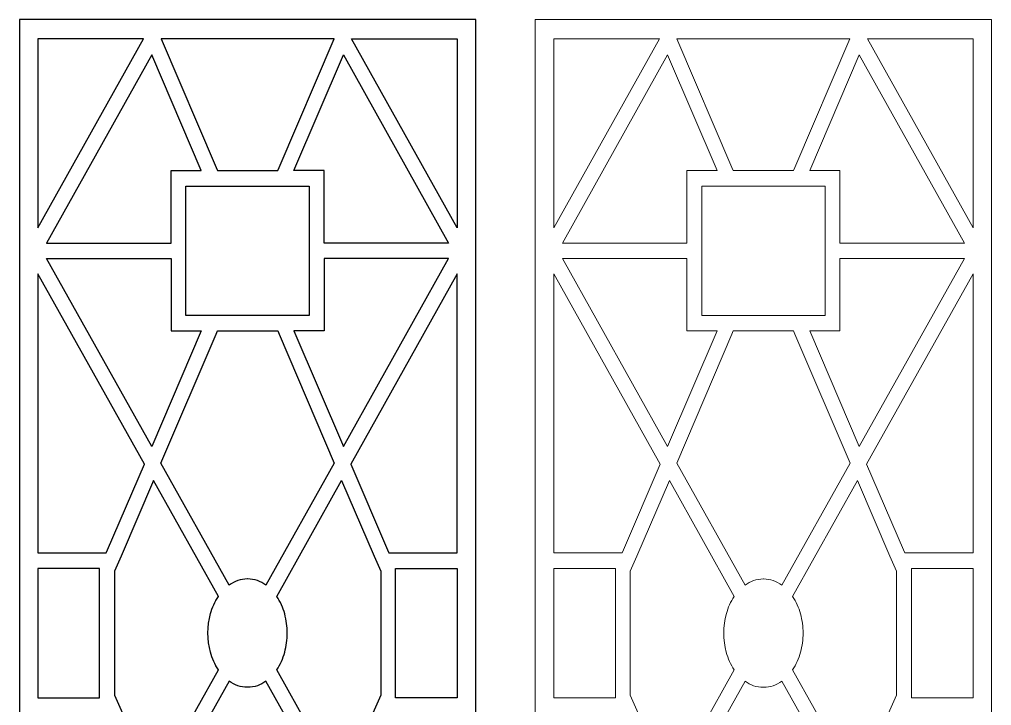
# Model space of a CAD drawing. Header units: centimetres. Extents: x -9.3 to 9.8, y -13.5 to 10.6.
# Drawn here: x -9.3 to 9.82, y -2.89 to 10.6 of the extents above; entities that cross this region are included whole.
import ezdxf

# ---------------------------------------------------------------- set-up
doc = ezdxf.new("R2010")
doc.units = ezdxf.units.CM
doc.header["$MEASUREMENT"] = 0

msp = doc.modelspace()

# ---------------------------------------------------------------- linework, layer by layer
at = {"color": 177}
for points, knots in [([(-9.29786, -13.53119), (-9.29786, -13.53119), (-9.29786, 10.59826), (-9.29786, 10.59826), (-9.29786, 10.59826), (-9.29786, 10.59826), (-0.32513, 10.59826), (-0.32513, 10.59826), (-0.32513, 10.59826), (-0.32513, 10.59826), (-0.3251, -13.53119), (-0.3251, -13.53119), (-0.3251, -13.53119), (-0.3251, -13.53119), (-9.29786, -13.53119), (-9.29786, -13.53119)], [0, 0, 0, 0, 0.2, 0.2, 0.2, 0.2, 0.4, 0.4, 0.4, 0.4, 0.6, 0.6, 0.6, 0.6, 1, 1, 1, 1]), ([(-8.93409, 6.50375), (-8.93409, 6.50375), (-8.93409, 10.21698), (-8.93409, 10.21698), (-8.93409, 10.21698), (-8.93409, 10.21698), (-6.85522, 10.21698), (-6.85522, 10.21698), (-6.85522, 10.21698), (-6.85522, 10.21698), (-8.93409, 6.50378), (-8.93409, 6.50378), (-8.93409, 6.50378), (-8.93409, 6.50378), (-8.93409, 6.50375), (-8.93409, 6.50375)], [0, 0, 0, 0, 0.2, 0.2, 0.2, 0.2, 0.4, 0.4, 0.4, 0.4, 0.6, 0.6, 0.6, 0.6, 1, 1, 1, 1]), ([(-3.11073, 10.21698), (-3.11073, 10.21698), (-4.19242, 7.68827), (-4.19242, 7.68827), (-4.19242, 7.68827), (-4.19242, 7.68827), (-4.21904, 7.62591), (-4.21904, 7.62591), (-4.21904, 7.62591), (-4.21904, 7.62591), (-4.81148, 7.62591), (-4.81148, 7.62591), (-4.81148, 7.62591), (-4.81148, 7.62591), (-5.40383, 7.62591), (-5.40383, 7.62591), (-5.40383, 7.62591), (-5.40383, 7.62591), (-5.43054, 7.68827), (-5.43054, 7.68827), (-5.43054, 7.68827), (-5.43054, 7.68827), (-6.51226, 10.21698), (-6.51226, 10.21698), (-6.51226, 10.21698), (-6.51226, 10.21698), (-3.11073, 10.21698), (-3.11073, 10.21698)], [0, 0, 0, 0, 0.125, 0.125, 0.125, 0.125, 0.25, 0.25, 0.25, 0.25, 0.375, 0.375, 0.375, 0.375, 0.5, 0.5, 0.5, 0.5, 0.625, 0.625, 0.625, 0.625, 0.75, 0.75, 0.75, 0.75, 1, 1, 1, 1]), ([(-0.68892, 6.50378), (-0.68892, 6.50378), (-0.68892, 10.21698), (-0.68892, 10.21698), (-0.68892, 10.21698), (-0.68892, 10.21698), (-2.76774, 10.21698), (-2.76774, 10.21698), (-2.76774, 10.21698), (-2.76774, 10.21698), (-0.68887, 6.50378), (-0.68887, 6.50378), (-0.68887, 6.50378), (-0.68887, 6.50378), (-0.68892, 6.50378), (-0.68892, 6.50378)], [0, 0, 0, 0, 0.2, 0.2, 0.2, 0.2, 0.4, 0.4, 0.4, 0.4, 0.6, 0.6, 0.6, 0.6, 1, 1, 1, 1]), ([(-5.72289, 7.62591), (-5.72289, 7.62591), (-6.31532, 7.62591), (-6.31532, 7.62591), (-6.31532, 7.62591), (-6.31532, 7.62591), (-6.31532, 6.20237), (-6.31532, 6.20237), (-6.31532, 6.20237), (-6.31532, 6.20237), (-8.76534, 6.20237), (-8.76534, 6.20237), (-8.76534, 6.20237), (-8.76534, 6.20237), (-6.69544, 9.89962), (-6.69544, 9.89962), (-6.69544, 9.89962), (-6.69544, 9.89962), (-5.72289, 7.62591), (-5.72289, 7.62591)], [0, 0, 0, 0, 0.16666667, 0.16666667, 0.16666667, 0.16666667, 0.33333333, 0.33333333, 0.33333333, 0.33333333, 0.5, 0.5, 0.5, 0.5, 0.66666667, 0.66666667, 0.66666667, 0.66666667, 1, 1, 1, 1]), ([(-3.90007, 7.62591), (-3.90007, 7.62591), (-3.30764, 7.62591), (-3.30764, 7.62591), (-3.30764, 7.62591), (-3.30764, 7.62591), (-3.30764, 6.20237), (-3.30764, 6.20237), (-3.30764, 6.20237), (-3.30764, 6.20237), (-0.85762, 6.20237), (-0.85762, 6.20237), (-0.85762, 6.20237), (-0.85762, 6.20237), (-2.92749, 9.89962), (-2.92749, 9.89962), (-2.92749, 9.89962), (-2.92749, 9.89962), (-3.90007, 7.62591), (-3.90007, 7.62591)], [0, 0, 0, 0, 0.16666667, 0.16666667, 0.16666667, 0.16666667, 0.33333333, 0.33333333, 0.33333333, 0.33333333, 0.5, 0.5, 0.5, 0.5, 0.66666667, 0.66666667, 0.66666667, 0.66666667, 1, 1, 1, 1]), ([(-4.81148, 7.32086), (-4.81148, 7.32086), (-6.02423, 7.32086), (-6.02423, 7.32086), (-6.02423, 7.32086), (-6.02423, 7.32086), (-6.02423, 6.04989), (-6.02423, 6.04989), (-6.02423, 6.04989), (-6.02423, 6.04989), (-6.02423, 4.77886), (-6.02423, 4.77886), (-6.02423, 4.77886), (-6.02423, 4.77886), (-4.81148, 4.77886), (-4.81148, 4.77886), (-4.81148, 4.77886), (-4.81148, 4.77886), (-3.59873, 4.77886), (-3.59873, 4.77886), (-3.59873, 4.77886), (-3.59873, 4.77886), (-3.59873, 6.04989), (-3.59873, 6.04989), (-3.59873, 6.04989), (-3.59873, 6.04989), (-3.59873, 7.32086), (-3.59873, 7.32086), (-3.59873, 7.32086), (-3.59873, 7.32086), (-4.81148, 7.32086), (-4.81148, 7.32086)], [0, 0, 0, 0, 0.11111111, 0.11111111, 0.11111111, 0.11111111, 0.22222222, 0.22222222, 0.22222222, 0.22222222, 0.33333333, 0.33333333, 0.33333333, 0.33333333, 0.44444444, 0.44444444, 0.44444444, 0.44444444, 0.55555556, 0.55555556, 0.55555556, 0.55555556, 0.66666667, 0.66666667, 0.66666667, 0.66666667, 0.77777778, 0.77777778, 0.77777778, 0.77777778, 1, 1, 1, 1]), ([(-5.72289, 4.47382), (-5.72289, 4.47382), (-6.31532, 4.47382), (-6.31532, 4.47382), (-6.31532, 4.47382), (-6.31532, 4.47382), (-6.31532, 5.89736), (-6.31532, 5.89736), (-6.31532, 5.89736), (-6.31532, 5.89736), (-8.76534, 5.89732), (-8.76534, 5.89732), (-8.76534, 5.89732), (-8.76534, 5.89732), (-6.69544, 2.20016), (-6.69544, 2.20016), (-6.69544, 2.20016), (-6.69544, 2.20016), (-5.72289, 4.47382), (-5.72289, 4.47382)], [0, 0, 0, 0, 0.16666667, 0.16666667, 0.16666667, 0.16666667, 0.33333333, 0.33333333, 0.33333333, 0.33333333, 0.5, 0.5, 0.5, 0.5, 0.66666667, 0.66666667, 0.66666667, 0.66666667, 1, 1, 1, 1]), ([(-3.90007, 4.47382), (-3.90007, 4.47382), (-3.30764, 4.47382), (-3.30764, 4.47382), (-3.30764, 4.47382), (-3.30764, 4.47382), (-3.30764, 5.89736), (-3.30764, 5.89736), (-3.30764, 5.89736), (-3.30764, 5.89736), (-0.85762, 5.89736), (-0.85762, 5.89736), (-0.85762, 5.89736), (-0.85762, 5.89736), (-2.92752, 2.20016), (-2.92752, 2.20016), (-2.92752, 2.20016), (-2.92752, 2.20016), (-3.90007, 4.47382), (-3.90007, 4.47382)], [0, 0, 0, 0, 0.16666667, 0.16666667, 0.16666667, 0.16666667, 0.33333333, 0.33333333, 0.33333333, 0.33333333, 0.5, 0.5, 0.5, 0.5, 0.66666667, 0.66666667, 0.66666667, 0.66666667, 1, 1, 1, 1]), ([(-8.93409, 5.59595), (-8.93409, 5.59595), (-6.84163, 1.85845), (-6.84163, 1.85845), (-6.84163, 1.85845), (-6.84163, 1.85845), (-7.56305, 0.17197), (-7.56305, 0.17197), (-7.56305, 0.17197), (-7.56305, 0.17197), (-7.58972, 0.10958), (-7.58972, 0.10958), (-7.58972, 0.10958), (-7.58972, 0.10958), (-8.93409, 0.10958), (-8.93409, 0.10958), (-8.93409, 0.10958), (-8.93409, 0.10958), (-8.93409, 5.59595), (-8.93409, 5.59595)], [0, 0, 0, 0, 0.16666667, 0.16666667, 0.16666667, 0.16666667, 0.33333333, 0.33333333, 0.33333333, 0.33333333, 0.5, 0.5, 0.5, 0.5, 0.66666667, 0.66666667, 0.66666667, 0.66666667, 1, 1, 1, 1]), ([(-0.68892, 5.59595), (-0.68892, 5.59595), (-0.68892, 0.10958), (-0.68892, 0.10958), (-0.68892, 0.10958), (-0.68892, 0.10958), (-2.03324, 0.10958), (-2.03324, 0.10958), (-2.03324, 0.10958), (-2.03324, 0.10958), (-2.05991, 0.17197), (-2.05991, 0.17197), (-2.05991, 0.17197), (-2.05991, 0.17197), (-2.78133, 1.85845), (-2.78133, 1.85845), (-2.78133, 1.85845), (-2.78133, 1.85845), (-0.68892, 5.59595), (-0.68892, 5.59595), (-0.68892, 5.59595), (-0.68892, 5.59595), (-0.68892, 5.59595), (-0.68892, 5.59595)], [0, 0, 0, 0, 0.14285714, 0.14285714, 0.14285714, 0.14285714, 0.28571429, 0.28571429, 0.28571429, 0.28571429, 0.42857143, 0.42857143, 0.42857143, 0.42857143, 0.57142857, 0.57142857, 0.57142857, 0.57142857, 0.71428571, 0.71428571, 0.71428571, 0.71428571, 1, 1, 1, 1]), ([(-4.81148, -0.40176), (-4.81148, -0.40176), (-4.80925, -0.40176), (-4.80925, -0.40176), (-4.80925, -0.40176), (-4.80925, -0.40176), (-4.80705, -0.40176), (-4.80705, -0.40176), (-4.80705, -0.40176), (-4.74324, -0.402), (-4.67999, -0.4129), (-4.61977, -0.43387), (-4.61977, -0.43387), (-4.55968, -0.45486), (-4.50286, -0.48423), (-4.45102, -0.52109), (-4.45102, -0.52109), (-4.45102, -0.52109), (-3.10832, 1.87715), (-3.10832, 1.87715), (-3.10832, 1.87715), (-3.10832, 1.87715), (-4.19242, 4.41146), (-4.19242, 4.41146), (-4.19242, 4.41146), (-4.19242, 4.41146), (-4.21904, 4.47382), (-4.21904, 4.47382), (-4.21904, 4.47382), (-4.21904, 4.47382), (-4.81148, 4.47382), (-4.81148, 4.47382), (-4.81148, 4.47382), (-4.81148, 4.47382), (-5.40389, 4.47382), (-5.40389, 4.47382), (-5.40389, 4.47382), (-5.40389, 4.47382), (-5.43054, 4.41146), (-5.43054, 4.41146), (-5.43054, 4.41146), (-5.43054, 4.41146), (-6.51464, 1.87715), (-6.51464, 1.87715), (-6.51464, 1.87715), (-6.51464, 1.87715), (-5.17194, -0.52109), (-5.17194, -0.52109), (-5.17194, -0.52109), (-5.12008, -0.48423), (-5.06328, -0.45486), (-5.00319, -0.43387), (-5.00319, -0.43387), (-4.94297, -0.4129), (-4.87972, -0.402), (-4.81591, -0.40176), (-4.81591, -0.40176), (-4.81591, -0.40176), (-4.81371, -0.40176), (-4.81371, -0.40176), (-4.81371, -0.40176), (-4.81371, -0.40176), (-4.81148, -0.40176), (-4.81148, -0.40176)], [0, 0, 0, 0, 0.05882353, 0.05882353, 0.05882353, 0.05882353, 0.11764706, 0.11764706, 0.11764706, 0.11764706, 0.17647059, 0.17647059, 0.17647059, 0.17647059, 0.23529412, 0.23529412, 0.23529412, 0.23529412, 0.29411765, 0.29411765, 0.29411765, 0.29411765, 0.35294118, 0.35294118, 0.35294118, 0.35294118, 0.41176471, 0.41176471, 0.41176471, 0.41176471, 0.47058824, 0.47058824, 0.47058824, 0.47058824, 0.52941176, 0.52941176, 0.52941176, 0.52941176, 0.58823529, 0.58823529, 0.58823529, 0.58823529, 0.64705882, 0.64705882, 0.64705882, 0.64705882, 0.70588235, 0.70588235, 0.70588235, 0.70588235, 0.76470588, 0.76470588, 0.76470588, 0.76470588, 0.82352941, 0.82352941, 0.82352941, 0.82352941, 0.88235294, 0.88235294, 0.88235294, 0.88235294, 1, 1, 1, 1]), ([(-5.38493, -0.74357), (-5.45506, -0.84733), (-5.50752, -0.96196), (-5.54017, -1.08289), (-5.54017, -1.08289), (-5.60749, -1.33187), (-5.60818, -1.59403), (-5.54214, -1.84333), (-5.54214, -1.84333), (-5.5095, -1.9667), (-5.45634, -2.08367), (-5.38493, -2.18934), (-5.38493, -2.18934), (-5.38493, -2.18934), (-6.66081, -4.46834), (-6.66081, -4.46834), (-6.66081, -4.46834), (-6.66081, -4.46834), (-7.29745, -2.98007), (-7.29745, -2.98007), (-7.29745, -2.98007), (-7.29745, -2.98007), (-7.4302, -2.68496), (-7.4302, -2.68496), (-7.4302, -2.68496), (-7.4302, -2.68496), (-7.4302, -1.46644), (-7.4302, -1.46644), (-7.4302, -1.46644), (-7.4302, -1.46644), (-7.4302, -0.24791), (-7.4302, -0.24791), (-7.4302, -0.24791), (-7.4302, -0.24791), (-7.29745, 0.04722), (-7.29745, 0.04722), (-7.29745, 0.04722), (-7.29745, 0.04722), (-6.66081, 1.53548), (-6.66081, 1.53548), (-6.66081, 1.53548), (-6.66081, 1.53548), (-5.38493, -0.74357), (-5.38493, -0.74357), (-5.38493, -0.74357), (-5.38493, -0.74357), (-5.38493, -0.74357), (-5.38493, -0.74357)], [0, 0, 0, 0, 0.07692308, 0.07692308, 0.07692308, 0.07692308, 0.15384615, 0.15384615, 0.15384615, 0.15384615, 0.23076923, 0.23076923, 0.23076923, 0.23076923, 0.30769231, 0.30769231, 0.30769231, 0.30769231, 0.38461538, 0.38461538, 0.38461538, 0.38461538, 0.46153846, 0.46153846, 0.46153846, 0.46153846, 0.53846154, 0.53846154, 0.53846154, 0.53846154, 0.61538462, 0.61538462, 0.61538462, 0.61538462, 0.69230769, 0.69230769, 0.69230769, 0.69230769, 0.76923077, 0.76923077, 0.76923077, 0.76923077, 0.84615385, 0.84615385, 0.84615385, 0.84615385, 1, 1, 1, 1]), ([(-4.23806, -2.18941), (-4.23806, -2.18941), (-2.96215, -4.46834), (-2.96215, -4.46834), (-2.96215, -4.46834), (-2.96215, -4.46834), (-2.32557, -2.98007), (-2.32557, -2.98007), (-2.32557, -2.98007), (-2.32557, -2.98007), (-2.19276, -2.68496), (-2.19276, -2.68496), (-2.19276, -2.68496), (-2.19276, -2.68496), (-2.19276, -1.46644), (-2.19276, -1.46644), (-2.19276, -1.46644), (-2.19276, -1.46644), (-2.19276, -0.24793), (-2.19276, -0.24793), (-2.19276, -0.24793), (-2.19276, -0.24793), (-2.32557, 0.04722), (-2.32557, 0.04722), (-2.32557, 0.04722), (-2.32557, 0.04722), (-2.96215, 1.53548), (-2.96215, 1.53548), (-2.96215, 1.53548), (-2.96215, 1.53548), (-4.23806, -0.74357), (-4.23806, -0.74357), (-4.23806, -0.74357), (-4.16664, -0.84925), (-4.1135, -0.96625), (-4.08084, -1.08952), (-4.08084, -1.08952), (-4.04823, -1.21251), (-4.03189, -1.33923), (-4.03207, -1.46644), (-4.03207, -1.46644), (-4.03187, -1.59365), (-4.04824, -1.7204), (-4.08084, -1.84336), (-4.08084, -1.84336), (-4.1135, -1.96669), (-4.16664, -2.08367), (-4.23806, -2.18941), (-4.23806, -2.18941), (-4.23806, -2.18941), (-4.23806, -2.18941), (-4.23806, -2.18941)], [0, 0, 0, 0, 0.07142857, 0.07142857, 0.07142857, 0.07142857, 0.14285714, 0.14285714, 0.14285714, 0.14285714, 0.21428571, 0.21428571, 0.21428571, 0.21428571, 0.28571429, 0.28571429, 0.28571429, 0.28571429, 0.35714286, 0.35714286, 0.35714286, 0.35714286, 0.42857143, 0.42857143, 0.42857143, 0.42857143, 0.5, 0.5, 0.5, 0.5, 0.57142857, 0.57142857, 0.57142857, 0.57142857, 0.64285714, 0.64285714, 0.64285714, 0.64285714, 0.71428571, 0.71428571, 0.71428571, 0.71428571, 0.78571429, 0.78571429, 0.78571429, 0.78571429, 0.85714286, 0.85714286, 0.85714286, 0.85714286, 1, 1, 1, 1]), ([(-7.7213, -2.73744), (-7.7213, -2.73744), (-8.93409, -2.73744), (-8.93409, -2.73744), (-8.93409, -2.73744), (-8.93409, -2.73744), (-8.93409, -0.19547), (-8.93409, -0.19547), (-8.93409, -0.19547), (-8.93409, -0.19547), (-7.7213, -0.19547), (-7.7213, -0.19547), (-7.7213, -0.19547), (-7.7213, -0.19547), (-7.7213, -2.73744), (-7.7213, -2.73744)], [0, 0, 0, 0, 0.2, 0.2, 0.2, 0.2, 0.4, 0.4, 0.4, 0.4, 0.6, 0.6, 0.6, 0.6, 1, 1, 1, 1]), ([(-0.68892, -2.73744), (-0.68892, -2.73744), (-0.68892, -0.19547), (-0.68892, -0.19547), (-0.68892, -0.19547), (-0.68892, -0.19547), (-1.90167, -0.19547), (-1.90167, -0.19547), (-1.90167, -0.19547), (-1.90167, -0.19547), (-1.90166, -1.46644), (-1.90166, -1.46644), (-1.90166, -1.46644), (-1.90166, -1.46644), (-1.90166, -2.73744), (-1.90166, -2.73744), (-1.90166, -2.73744), (-1.90166, -2.73744), (-0.68887, -2.73744), (-0.68887, -2.73744), (-0.68887, -2.73744), (-0.68887, -2.73744), (-0.68892, -2.73744), (-0.68892, -2.73744)], [0, 0, 0, 0, 0.14285714, 0.14285714, 0.14285714, 0.14285714, 0.28571429, 0.28571429, 0.28571429, 0.28571429, 0.42857143, 0.42857143, 0.42857143, 0.42857143, 0.57142857, 0.57142857, 0.57142857, 0.57142857, 0.71428571, 0.71428571, 0.71428571, 0.71428571, 1, 1, 1, 1]), ([(-4.81148, -2.53119), (-4.81148, -2.53119), (-4.80925, -2.53119), (-4.80925, -2.53119), (-4.80925, -2.53119), (-4.80925, -2.53119), (-4.80705, -2.53119), (-4.80705, -2.53119), (-4.80705, -2.53119), (-4.74324, -2.53086), (-4.67999, -2.52), (-4.61977, -2.49905), (-4.61977, -2.49905), (-4.55968, -2.47805), (-4.50286, -2.44868), (-4.45102, -2.41184), (-4.45102, -2.41184), (-4.45102, -2.41184), (-3.10832, -4.81008), (-3.10832, -4.81008), (-3.10832, -4.81008), (-3.10832, -4.81008), (-4.19242, -7.3443), (-4.19242, -7.3443), (-4.19242, -7.3443), (-4.19242, -7.3443), (-4.21904, -7.40671), (-4.21904, -7.40671), (-4.21904, -7.40671), (-4.21904, -7.40671), (-4.81148, -7.40671), (-4.81148, -7.40671), (-4.81148, -7.40671), (-4.81148, -7.40671), (-5.40389, -7.40671), (-5.40389, -7.40671), (-5.40389, -7.40671), (-5.40389, -7.40671), (-5.43054, -7.3443), (-5.43054, -7.3443), (-5.43054, -7.3443), (-5.43054, -7.3443), (-6.51464, -4.81008), (-6.51464, -4.81008), (-6.51464, -4.81008), (-6.51464, -4.81008), (-5.17194, -2.4118), (-5.17194, -2.4118), (-5.17194, -2.4118), (-5.12008, -2.44866), (-5.06328, -2.47805), (-5.00319, -2.49905), (-5.00319, -2.49905), (-4.94297, -2.51999), (-4.87972, -2.53086), (-4.81591, -2.53119), (-4.81591, -2.53119), (-4.81591, -2.53119), (-4.81371, -2.53119), (-4.81371, -2.53119), (-4.81371, -2.53119), (-4.81371, -2.53119), (-4.81148, -2.53119), (-4.81148, -2.53119)], [0, 0, 0, 0, 0.05882353, 0.05882353, 0.05882353, 0.05882353, 0.11764706, 0.11764706, 0.11764706, 0.11764706, 0.17647059, 0.17647059, 0.17647059, 0.17647059, 0.23529412, 0.23529412, 0.23529412, 0.23529412, 0.29411765, 0.29411765, 0.29411765, 0.29411765, 0.35294118, 0.35294118, 0.35294118, 0.35294118, 0.41176471, 0.41176471, 0.41176471, 0.41176471, 0.47058824, 0.47058824, 0.47058824, 0.47058824, 0.52941176, 0.52941176, 0.52941176, 0.52941176, 0.58823529, 0.58823529, 0.58823529, 0.58823529, 0.64705882, 0.64705882, 0.64705882, 0.64705882, 0.70588235, 0.70588235, 0.70588235, 0.70588235, 0.76470588, 0.76470588, 0.76470588, 0.76470588, 0.82352941, 0.82352941, 0.82352941, 0.82352941, 0.88235294, 0.88235294, 0.88235294, 0.88235294, 1, 1, 1, 1])]:
    msp.add_open_spline(points, degree=3, knots=knots, dxfattribs=at)
at = {"lineweight": 9}
for points, knots in [([(-9.29786, -13.53119), (-9.29786, -13.53119), (-9.29786, 10.59826), (-9.29786, 10.59826), (-9.29786, 10.59826), (-9.29786, 10.59826), (-0.32513, 10.59826), (-0.32513, 10.59826), (-0.32513, 10.59826), (-0.32513, 10.59826), (-0.3251, -13.53119), (-0.3251, -13.53119), (-0.3251, -13.53119), (-0.3251, -13.53119), (-9.29786, -13.53119), (-9.29786, -13.53119)], [0, 0, 0, 0, 0.2, 0.2, 0.2, 0.2, 0.4, 0.4, 0.4, 0.4, 0.6, 0.6, 0.6, 0.6, 1, 1, 1, 1]), ([(-8.93409, 6.50375), (-8.93409, 6.50375), (-8.93409, 10.21698), (-8.93409, 10.21698), (-8.93409, 10.21698), (-8.93409, 10.21698), (-6.85522, 10.21698), (-6.85522, 10.21698), (-6.85522, 10.21698), (-6.85522, 10.21698), (-8.93409, 6.50378), (-8.93409, 6.50378)], [0, 0, 0, 0, 0.25, 0.25, 0.25, 0.25, 0.5, 0.5, 0.5, 0.5, 1, 1, 1, 1]), ([(-3.11073, 10.21698), (-3.11073, 10.21698), (-4.19242, 7.68827), (-4.19242, 7.68827), (-4.19242, 7.68827), (-4.19242, 7.68827), (-4.21904, 7.62591), (-4.21904, 7.62591), (-4.21904, 7.62591), (-4.21904, 7.62591), (-4.81148, 7.62591), (-4.81148, 7.62591), (-4.81148, 7.62591), (-4.81148, 7.62591), (-5.40383, 7.62591), (-5.40383, 7.62591), (-5.40383, 7.62591), (-5.40383, 7.62591), (-5.43054, 7.68827), (-5.43054, 7.68827), (-5.43054, 7.68827), (-5.43054, 7.68827), (-6.51226, 10.21698), (-6.51226, 10.21698), (-6.51226, 10.21698), (-6.51226, 10.21698), (-3.11073, 10.21698), (-3.11073, 10.21698)], [0, 0, 0, 0, 0.125, 0.125, 0.125, 0.125, 0.25, 0.25, 0.25, 0.25, 0.375, 0.375, 0.375, 0.375, 0.5, 0.5, 0.5, 0.5, 0.625, 0.625, 0.625, 0.625, 0.75, 0.75, 0.75, 0.75, 1, 1, 1, 1]), ([(-0.68892, 6.50378), (-0.68892, 6.50378), (-0.68892, 10.21698), (-0.68892, 10.21698), (-0.68892, 10.21698), (-0.68892, 10.21698), (-2.76774, 10.21698), (-2.76774, 10.21698), (-2.76774, 10.21698), (-2.76774, 10.21698), (-0.68887, 6.50378), (-0.68887, 6.50378)], [0, 0, 0, 0, 0.25, 0.25, 0.25, 0.25, 0.5, 0.5, 0.5, 0.5, 1, 1, 1, 1]), ([(-5.72289, 7.62591), (-5.72289, 7.62591), (-6.31532, 7.62591), (-6.31532, 7.62591), (-6.31532, 7.62591), (-6.31532, 7.62591), (-6.31532, 6.20237), (-6.31532, 6.20237), (-6.31532, 6.20237), (-6.31532, 6.20237), (-8.76534, 6.20237), (-8.76534, 6.20237), (-8.76534, 6.20237), (-8.76534, 6.20237), (-6.69544, 9.89962), (-6.69544, 9.89962), (-6.69544, 9.89962), (-6.69544, 9.89962), (-5.72289, 7.62591), (-5.72289, 7.62591)], [0, 0, 0, 0, 0.16666667, 0.16666667, 0.16666667, 0.16666667, 0.33333333, 0.33333333, 0.33333333, 0.33333333, 0.5, 0.5, 0.5, 0.5, 0.66666667, 0.66666667, 0.66666667, 0.66666667, 1, 1, 1, 1]), ([(-3.90007, 7.62591), (-3.90007, 7.62591), (-3.30764, 7.62591), (-3.30764, 7.62591), (-3.30764, 7.62591), (-3.30764, 7.62591), (-3.30764, 6.20237), (-3.30764, 6.20237), (-3.30764, 6.20237), (-3.30764, 6.20237), (-0.85762, 6.20237), (-0.85762, 6.20237), (-0.85762, 6.20237), (-0.85762, 6.20237), (-2.92749, 9.89962), (-2.92749, 9.89962), (-2.92749, 9.89962), (-2.92749, 9.89962), (-3.90007, 7.62591), (-3.90007, 7.62591)], [0, 0, 0, 0, 0.16666667, 0.16666667, 0.16666667, 0.16666667, 0.33333333, 0.33333333, 0.33333333, 0.33333333, 0.5, 0.5, 0.5, 0.5, 0.66666667, 0.66666667, 0.66666667, 0.66666667, 1, 1, 1, 1]), ([(-4.81148, 7.32086), (-4.81148, 7.32086), (-6.02423, 7.32086), (-6.02423, 7.32086), (-6.02423, 7.32086), (-6.02423, 7.32086), (-6.02423, 6.04989), (-6.02423, 6.04989), (-6.02423, 6.04989), (-6.02423, 6.04989), (-6.02423, 4.77886), (-6.02423, 4.77886), (-6.02423, 4.77886), (-6.02423, 4.77886), (-4.81148, 4.77886), (-4.81148, 4.77886), (-4.81148, 4.77886), (-4.81148, 4.77886), (-3.59873, 4.77886), (-3.59873, 4.77886), (-3.59873, 4.77886), (-3.59873, 4.77886), (-3.59873, 6.04989), (-3.59873, 6.04989), (-3.59873, 6.04989), (-3.59873, 6.04989), (-3.59873, 7.32086), (-3.59873, 7.32086), (-3.59873, 7.32086), (-3.59873, 7.32086), (-4.81148, 7.32086), (-4.81148, 7.32086)], [0, 0, 0, 0, 0.11111111, 0.11111111, 0.11111111, 0.11111111, 0.22222222, 0.22222222, 0.22222222, 0.22222222, 0.33333333, 0.33333333, 0.33333333, 0.33333333, 0.44444444, 0.44444444, 0.44444444, 0.44444444, 0.55555556, 0.55555556, 0.55555556, 0.55555556, 0.66666667, 0.66666667, 0.66666667, 0.66666667, 0.77777778, 0.77777778, 0.77777778, 0.77777778, 1, 1, 1, 1]), ([(-5.72289, 4.47382), (-5.72289, 4.47382), (-6.31532, 4.47382), (-6.31532, 4.47382), (-6.31532, 4.47382), (-6.31532, 4.47382), (-6.31532, 5.89736), (-6.31532, 5.89736), (-6.31532, 5.89736), (-6.31532, 5.89736), (-8.76534, 5.89732), (-8.76534, 5.89732), (-8.76534, 5.89732), (-8.76534, 5.89732), (-6.69544, 2.20016), (-6.69544, 2.20016), (-6.69544, 2.20016), (-6.69544, 2.20016), (-5.72289, 4.47382), (-5.72289, 4.47382)], [0, 0, 0, 0, 0.16666667, 0.16666667, 0.16666667, 0.16666667, 0.33333333, 0.33333333, 0.33333333, 0.33333333, 0.5, 0.5, 0.5, 0.5, 0.66666667, 0.66666667, 0.66666667, 0.66666667, 1, 1, 1, 1]), ([(-3.90007, 4.47382), (-3.90007, 4.47382), (-3.30764, 4.47382), (-3.30764, 4.47382), (-3.30764, 4.47382), (-3.30764, 4.47382), (-3.30764, 5.89736), (-3.30764, 5.89736), (-3.30764, 5.89736), (-3.30764, 5.89736), (-0.85762, 5.89736), (-0.85762, 5.89736), (-0.85762, 5.89736), (-0.85762, 5.89736), (-2.92752, 2.20016), (-2.92752, 2.20016), (-2.92752, 2.20016), (-2.92752, 2.20016), (-3.90007, 4.47382), (-3.90007, 4.47382)], [0, 0, 0, 0, 0.16666667, 0.16666667, 0.16666667, 0.16666667, 0.33333333, 0.33333333, 0.33333333, 0.33333333, 0.5, 0.5, 0.5, 0.5, 0.66666667, 0.66666667, 0.66666667, 0.66666667, 1, 1, 1, 1]), ([(-8.93409, 5.59595), (-8.93409, 5.59595), (-6.84163, 1.85845), (-6.84163, 1.85845), (-6.84163, 1.85845), (-6.84163, 1.85845), (-7.56305, 0.17197), (-7.56305, 0.17197), (-7.56305, 0.17197), (-7.56305, 0.17197), (-7.58972, 0.10958), (-7.58972, 0.10958), (-7.58972, 0.10958), (-7.58972, 0.10958), (-8.93409, 0.10958), (-8.93409, 0.10958), (-8.93409, 0.10958), (-8.93409, 0.10958), (-8.93409, 5.59595), (-8.93409, 5.59595)], [0, 0, 0, 0, 0.16666667, 0.16666667, 0.16666667, 0.16666667, 0.33333333, 0.33333333, 0.33333333, 0.33333333, 0.5, 0.5, 0.5, 0.5, 0.66666667, 0.66666667, 0.66666667, 0.66666667, 1, 1, 1, 1]), ([(-0.68892, 5.59595), (-0.68892, 5.59595), (-0.68892, 0.10958), (-0.68892, 0.10958), (-0.68892, 0.10958), (-0.68892, 0.10958), (-2.03324, 0.10958), (-2.03324, 0.10958), (-2.03324, 0.10958), (-2.03324, 0.10958), (-2.05991, 0.17197), (-2.05991, 0.17197), (-2.05991, 0.17197), (-2.05991, 0.17197), (-2.78133, 1.85845), (-2.78133, 1.85845), (-2.78133, 1.85845), (-2.78133, 1.85845), (-0.68892, 5.59595), (-0.68892, 5.59595)], [0, 0, 0, 0, 0.16666667, 0.16666667, 0.16666667, 0.16666667, 0.33333333, 0.33333333, 0.33333333, 0.33333333, 0.5, 0.5, 0.5, 0.5, 0.66666667, 0.66666667, 0.66666667, 0.66666667, 1, 1, 1, 1]), ([(-4.81148, -0.40176), (-4.81148, -0.40176), (-4.80925, -0.40176), (-4.80925, -0.40176), (-4.80925, -0.40176), (-4.80925, -0.40176), (-4.80705, -0.40176), (-4.80705, -0.40176), (-4.80705, -0.40176), (-4.74324, -0.402), (-4.67999, -0.4129), (-4.61977, -0.43387), (-4.61977, -0.43387), (-4.55968, -0.45486), (-4.50286, -0.48423), (-4.45102, -0.52109), (-4.45102, -0.52109), (-4.45102, -0.52109), (-3.10832, 1.87715), (-3.10832, 1.87715), (-3.10832, 1.87715), (-3.10832, 1.87715), (-4.19242, 4.41146), (-4.19242, 4.41146), (-4.19242, 4.41146), (-4.19242, 4.41146), (-4.21904, 4.47382), (-4.21904, 4.47382), (-4.21904, 4.47382), (-4.21904, 4.47382), (-4.81148, 4.47382), (-4.81148, 4.47382), (-4.81148, 4.47382), (-4.81148, 4.47382), (-5.40389, 4.47382), (-5.40389, 4.47382), (-5.40389, 4.47382), (-5.40389, 4.47382), (-5.43054, 4.41146), (-5.43054, 4.41146), (-5.43054, 4.41146), (-5.43054, 4.41146), (-6.51464, 1.87715), (-6.51464, 1.87715), (-6.51464, 1.87715), (-6.51464, 1.87715), (-5.17194, -0.52109), (-5.17194, -0.52109), (-5.17194, -0.52109), (-5.12008, -0.48423), (-5.06328, -0.45486), (-5.00319, -0.43387), (-5.00319, -0.43387), (-4.94297, -0.4129), (-4.87972, -0.402), (-4.81591, -0.40176), (-4.81591, -0.40176), (-4.81591, -0.40176), (-4.81371, -0.40176), (-4.81371, -0.40176), (-4.81371, -0.40176), (-4.81371, -0.40176), (-4.81148, -0.40176), (-4.81148, -0.40176)], [0, 0, 0, 0, 0.05882353, 0.05882353, 0.05882353, 0.05882353, 0.11764706, 0.11764706, 0.11764706, 0.11764706, 0.17647059, 0.17647059, 0.17647059, 0.17647059, 0.23529412, 0.23529412, 0.23529412, 0.23529412, 0.29411765, 0.29411765, 0.29411765, 0.29411765, 0.35294118, 0.35294118, 0.35294118, 0.35294118, 0.41176471, 0.41176471, 0.41176471, 0.41176471, 0.47058824, 0.47058824, 0.47058824, 0.47058824, 0.52941176, 0.52941176, 0.52941176, 0.52941176, 0.58823529, 0.58823529, 0.58823529, 0.58823529, 0.64705882, 0.64705882, 0.64705882, 0.64705882, 0.70588235, 0.70588235, 0.70588235, 0.70588235, 0.76470588, 0.76470588, 0.76470588, 0.76470588, 0.82352941, 0.82352941, 0.82352941, 0.82352941, 0.88235294, 0.88235294, 0.88235294, 0.88235294, 1, 1, 1, 1]), ([(-5.38493, -0.74357), (-5.45506, -0.84733), (-5.50752, -0.96196), (-5.54017, -1.08289), (-5.54017, -1.08289), (-5.60749, -1.33187), (-5.60818, -1.59403), (-5.54214, -1.84333), (-5.54214, -1.84333), (-5.5095, -1.9667), (-5.45634, -2.08367), (-5.38493, -2.18934), (-5.38493, -2.18934), (-5.38493, -2.18934), (-6.66081, -4.46834), (-6.66081, -4.46834), (-6.66081, -4.46834), (-6.66081, -4.46834), (-7.29745, -2.98007), (-7.29745, -2.98007), (-7.29745, -2.98007), (-7.29745, -2.98007), (-7.4302, -2.68496), (-7.4302, -2.68496), (-7.4302, -2.68496), (-7.4302, -2.68496), (-7.4302, -1.46644), (-7.4302, -1.46644), (-7.4302, -1.46644), (-7.4302, -1.46644), (-7.4302, -0.24791), (-7.4302, -0.24791), (-7.4302, -0.24791), (-7.4302, -0.24791), (-7.29745, 0.04722), (-7.29745, 0.04722), (-7.29745, 0.04722), (-7.29745, 0.04722), (-6.66081, 1.53548), (-6.66081, 1.53548), (-6.66081, 1.53548), (-6.66081, 1.53548), (-5.38493, -0.74357), (-5.38493, -0.74357)], [0, 0, 0, 0, 0.08333333, 0.08333333, 0.08333333, 0.08333333, 0.16666667, 0.16666667, 0.16666667, 0.16666667, 0.25, 0.25, 0.25, 0.25, 0.33333333, 0.33333333, 0.33333333, 0.33333333, 0.41666667, 0.41666667, 0.41666667, 0.41666667, 0.5, 0.5, 0.5, 0.5, 0.58333333, 0.58333333, 0.58333333, 0.58333333, 0.66666667, 0.66666667, 0.66666667, 0.66666667, 0.75, 0.75, 0.75, 0.75, 0.83333333, 0.83333333, 0.83333333, 0.83333333, 1, 1, 1, 1]), ([(-4.23806, -2.18941), (-4.23806, -2.18941), (-2.96215, -4.46834), (-2.96215, -4.46834), (-2.96215, -4.46834), (-2.96215, -4.46834), (-2.32557, -2.98007), (-2.32557, -2.98007), (-2.32557, -2.98007), (-2.32557, -2.98007), (-2.19276, -2.68496), (-2.19276, -2.68496), (-2.19276, -2.68496), (-2.19276, -2.68496), (-2.19276, -1.46644), (-2.19276, -1.46644), (-2.19276, -1.46644), (-2.19276, -1.46644), (-2.19276, -0.24793), (-2.19276, -0.24793), (-2.19276, -0.24793), (-2.19276, -0.24793), (-2.32557, 0.04722), (-2.32557, 0.04722), (-2.32557, 0.04722), (-2.32557, 0.04722), (-2.96215, 1.53548), (-2.96215, 1.53548), (-2.96215, 1.53548), (-2.96215, 1.53548), (-4.23806, -0.74357), (-4.23806, -0.74357), (-4.23806, -0.74357), (-4.16664, -0.84925), (-4.1135, -0.96625), (-4.08084, -1.08952), (-4.08084, -1.08952), (-4.04823, -1.21251), (-4.03189, -1.33923), (-4.03207, -1.46644), (-4.03207, -1.46644), (-4.03187, -1.59365), (-4.04824, -1.7204), (-4.08084, -1.84336), (-4.08084, -1.84336), (-4.1135, -1.96669), (-4.16664, -2.08367), (-4.23806, -2.18941)], [0, 0, 0, 0, 0.07692308, 0.07692308, 0.07692308, 0.07692308, 0.15384615, 0.15384615, 0.15384615, 0.15384615, 0.23076923, 0.23076923, 0.23076923, 0.23076923, 0.30769231, 0.30769231, 0.30769231, 0.30769231, 0.38461538, 0.38461538, 0.38461538, 0.38461538, 0.46153846, 0.46153846, 0.46153846, 0.46153846, 0.53846154, 0.53846154, 0.53846154, 0.53846154, 0.61538462, 0.61538462, 0.61538462, 0.61538462, 0.69230769, 0.69230769, 0.69230769, 0.69230769, 0.76923077, 0.76923077, 0.76923077, 0.76923077, 0.84615385, 0.84615385, 0.84615385, 0.84615385, 1, 1, 1, 1]), ([(-7.7213, -2.73744), (-7.7213, -2.73744), (-8.93409, -2.73744), (-8.93409, -2.73744), (-8.93409, -2.73744), (-8.93409, -2.73744), (-8.93409, -0.19547), (-8.93409, -0.19547), (-8.93409, -0.19547), (-8.93409, -0.19547), (-7.7213, -0.19547), (-7.7213, -0.19547), (-7.7213, -0.19547), (-7.7213, -0.19547), (-7.7213, -2.73744), (-7.7213, -2.73744)], [0, 0, 0, 0, 0.2, 0.2, 0.2, 0.2, 0.4, 0.4, 0.4, 0.4, 0.6, 0.6, 0.6, 0.6, 1, 1, 1, 1]), ([(-0.68892, -2.73744), (-0.68892, -2.73744), (-0.68892, -0.19547), (-0.68892, -0.19547), (-0.68892, -0.19547), (-0.68892, -0.19547), (-1.90167, -0.19547), (-1.90167, -0.19547), (-1.90167, -0.19547), (-1.90167, -0.19547), (-1.90166, -1.46644), (-1.90166, -1.46644), (-1.90166, -1.46644), (-1.90166, -1.46644), (-1.90166, -2.73744), (-1.90166, -2.73744), (-1.90166, -2.73744), (-1.90166, -2.73744), (-0.68887, -2.73744), (-0.68887, -2.73744)], [0, 0, 0, 0, 0.16666667, 0.16666667, 0.16666667, 0.16666667, 0.33333333, 0.33333333, 0.33333333, 0.33333333, 0.5, 0.5, 0.5, 0.5, 0.66666667, 0.66666667, 0.66666667, 0.66666667, 1, 1, 1, 1]), ([(-4.81148, -2.53119), (-4.81148, -2.53119), (-4.80925, -2.53119), (-4.80925, -2.53119), (-4.80925, -2.53119), (-4.80925, -2.53119), (-4.80705, -2.53119), (-4.80705, -2.53119), (-4.80705, -2.53119), (-4.74324, -2.53086), (-4.67999, -2.52), (-4.61977, -2.49905), (-4.61977, -2.49905), (-4.55968, -2.47805), (-4.50286, -2.44868), (-4.45102, -2.41184), (-4.45102, -2.41184), (-4.45102, -2.41184), (-3.10832, -4.81008), (-3.10832, -4.81008), (-3.10832, -4.81008), (-3.10832, -4.81008), (-4.19242, -7.3443), (-4.19242, -7.3443), (-4.19242, -7.3443), (-4.19242, -7.3443), (-4.21904, -7.40671), (-4.21904, -7.40671), (-4.21904, -7.40671), (-4.21904, -7.40671), (-4.81148, -7.40671), (-4.81148, -7.40671), (-4.81148, -7.40671), (-4.81148, -7.40671), (-5.40389, -7.40671), (-5.40389, -7.40671), (-5.40389, -7.40671), (-5.40389, -7.40671), (-5.43054, -7.3443), (-5.43054, -7.3443), (-5.43054, -7.3443), (-5.43054, -7.3443), (-6.51464, -4.81008), (-6.51464, -4.81008), (-6.51464, -4.81008), (-6.51464, -4.81008), (-5.17194, -2.4118), (-5.17194, -2.4118), (-5.17194, -2.4118), (-5.12008, -2.44866), (-5.06328, -2.47805), (-5.00319, -2.49905), (-5.00319, -2.49905), (-4.94297, -2.51999), (-4.87972, -2.53086), (-4.81591, -2.53119), (-4.81591, -2.53119), (-4.81591, -2.53119), (-4.81371, -2.53119), (-4.81371, -2.53119), (-4.81371, -2.53119), (-4.81371, -2.53119), (-4.81148, -2.53119), (-4.81148, -2.53119)], [0, 0, 0, 0, 0.05882353, 0.05882353, 0.05882353, 0.05882353, 0.11764706, 0.11764706, 0.11764706, 0.11764706, 0.17647059, 0.17647059, 0.17647059, 0.17647059, 0.23529412, 0.23529412, 0.23529412, 0.23529412, 0.29411765, 0.29411765, 0.29411765, 0.29411765, 0.35294118, 0.35294118, 0.35294118, 0.35294118, 0.41176471, 0.41176471, 0.41176471, 0.41176471, 0.47058824, 0.47058824, 0.47058824, 0.47058824, 0.52941176, 0.52941176, 0.52941176, 0.52941176, 0.58823529, 0.58823529, 0.58823529, 0.58823529, 0.64705882, 0.64705882, 0.64705882, 0.64705882, 0.70588235, 0.70588235, 0.70588235, 0.70588235, 0.76470588, 0.76470588, 0.76470588, 0.76470588, 0.82352941, 0.82352941, 0.82352941, 0.82352941, 0.88235294, 0.88235294, 0.88235294, 0.88235294, 1, 1, 1, 1])]:
    msp.add_open_spline(points, degree=3, knots=knots, dxfattribs=at)
at = {"color": 242, "lineweight": 9}
for points, knots in [([(0.84526, -13.53119), (0.84526, -13.53119), (0.84526, 10.59826), (0.84526, 10.59826), (0.84526, 10.59826), (0.84526, 10.59826), (9.81799, 10.59826), (9.81799, 10.59826), (9.81799, 10.59826), (9.81799, 10.59826), (9.81802, -13.53119), (9.81802, -13.53119), (9.81802, -13.53119), (9.81802, -13.53119), (0.84526, -13.53119), (0.84526, -13.53119)], [0, 0, 0, 0, 0.2, 0.2, 0.2, 0.2, 0.4, 0.4, 0.4, 0.4, 0.6, 0.6, 0.6, 0.6, 1, 1, 1, 1]), ([(1.20903, 6.50375), (1.20903, 6.50375), (1.20903, 10.21698), (1.20903, 10.21698), (1.20903, 10.21698), (1.20903, 10.21698), (3.2879, 10.21698), (3.2879, 10.21698), (3.2879, 10.21698), (3.2879, 10.21698), (1.20903, 6.50378), (1.20903, 6.50378)], [0, 0, 0, 0, 0.25, 0.25, 0.25, 0.25, 0.5, 0.5, 0.5, 0.5, 1, 1, 1, 1]), ([(7.03239, 10.21698), (7.03239, 10.21698), (5.9507, 7.68827), (5.9507, 7.68827), (5.9507, 7.68827), (5.9507, 7.68827), (5.92408, 7.62591), (5.92408, 7.62591), (5.92408, 7.62591), (5.92408, 7.62591), (5.33164, 7.62591), (5.33164, 7.62591), (5.33164, 7.62591), (5.33164, 7.62591), (4.73929, 7.62591), (4.73929, 7.62591), (4.73929, 7.62591), (4.73929, 7.62591), (4.71258, 7.68827), (4.71258, 7.68827), (4.71258, 7.68827), (4.71258, 7.68827), (3.63086, 10.21698), (3.63086, 10.21698), (3.63086, 10.21698), (3.63086, 10.21698), (7.03239, 10.21698), (7.03239, 10.21698)], [0, 0, 0, 0, 0.125, 0.125, 0.125, 0.125, 0.25, 0.25, 0.25, 0.25, 0.375, 0.375, 0.375, 0.375, 0.5, 0.5, 0.5, 0.5, 0.625, 0.625, 0.625, 0.625, 0.75, 0.75, 0.75, 0.75, 1, 1, 1, 1]), ([(9.4542, 6.50378), (9.4542, 6.50378), (9.4542, 10.21698), (9.4542, 10.21698), (9.4542, 10.21698), (9.4542, 10.21698), (7.37538, 10.21698), (7.37538, 10.21698), (7.37538, 10.21698), (7.37538, 10.21698), (9.45425, 6.50378), (9.45425, 6.50378)], [0, 0, 0, 0, 0.25, 0.25, 0.25, 0.25, 0.5, 0.5, 0.5, 0.5, 1, 1, 1, 1]), ([(4.42023, 7.62591), (4.42023, 7.62591), (3.8278, 7.62591), (3.8278, 7.62591), (3.8278, 7.62591), (3.8278, 7.62591), (3.8278, 6.20237), (3.8278, 6.20237), (3.8278, 6.20237), (3.8278, 6.20237), (1.37778, 6.20237), (1.37778, 6.20237), (1.37778, 6.20237), (1.37778, 6.20237), (3.44768, 9.89962), (3.44768, 9.89962), (3.44768, 9.89962), (3.44768, 9.89962), (4.42023, 7.62591), (4.42023, 7.62591)], [0, 0, 0, 0, 0.16666667, 0.16666667, 0.16666667, 0.16666667, 0.33333333, 0.33333333, 0.33333333, 0.33333333, 0.5, 0.5, 0.5, 0.5, 0.66666667, 0.66666667, 0.66666667, 0.66666667, 1, 1, 1, 1]), ([(6.24305, 7.62591), (6.24305, 7.62591), (6.83548, 7.62591), (6.83548, 7.62591), (6.83548, 7.62591), (6.83548, 7.62591), (6.83548, 6.20237), (6.83548, 6.20237), (6.83548, 6.20237), (6.83548, 6.20237), (9.2855, 6.20237), (9.2855, 6.20237), (9.2855, 6.20237), (9.2855, 6.20237), (7.21563, 9.89962), (7.21563, 9.89962), (7.21563, 9.89962), (7.21563, 9.89962), (6.24305, 7.62591), (6.24305, 7.62591)], [0, 0, 0, 0, 0.16666667, 0.16666667, 0.16666667, 0.16666667, 0.33333333, 0.33333333, 0.33333333, 0.33333333, 0.5, 0.5, 0.5, 0.5, 0.66666667, 0.66666667, 0.66666667, 0.66666667, 1, 1, 1, 1]), ([(5.33164, 7.32086), (5.33164, 7.32086), (4.11889, 7.32086), (4.11889, 7.32086), (4.11889, 7.32086), (4.11889, 7.32086), (4.11889, 6.04989), (4.11889, 6.04989), (4.11889, 6.04989), (4.11889, 6.04989), (4.11889, 4.77886), (4.11889, 4.77886), (4.11889, 4.77886), (4.11889, 4.77886), (5.33164, 4.77886), (5.33164, 4.77886), (5.33164, 4.77886), (5.33164, 4.77886), (6.54439, 4.77886), (6.54439, 4.77886), (6.54439, 4.77886), (6.54439, 4.77886), (6.54439, 6.04989), (6.54439, 6.04989), (6.54439, 6.04989), (6.54439, 6.04989), (6.54439, 7.32086), (6.54439, 7.32086), (6.54439, 7.32086), (6.54439, 7.32086), (5.33164, 7.32086), (5.33164, 7.32086)], [0, 0, 0, 0, 0.11111111, 0.11111111, 0.11111111, 0.11111111, 0.22222222, 0.22222222, 0.22222222, 0.22222222, 0.33333333, 0.33333333, 0.33333333, 0.33333333, 0.44444444, 0.44444444, 0.44444444, 0.44444444, 0.55555556, 0.55555556, 0.55555556, 0.55555556, 0.66666667, 0.66666667, 0.66666667, 0.66666667, 0.77777778, 0.77777778, 0.77777778, 0.77777778, 1, 1, 1, 1]), ([(4.42023, 4.47382), (4.42023, 4.47382), (3.8278, 4.47382), (3.8278, 4.47382), (3.8278, 4.47382), (3.8278, 4.47382), (3.8278, 5.89736), (3.8278, 5.89736), (3.8278, 5.89736), (3.8278, 5.89736), (1.37778, 5.89732), (1.37778, 5.89732), (1.37778, 5.89732), (1.37778, 5.89732), (3.44768, 2.20016), (3.44768, 2.20016), (3.44768, 2.20016), (3.44768, 2.20016), (4.42023, 4.47382), (4.42023, 4.47382)], [0, 0, 0, 0, 0.16666667, 0.16666667, 0.16666667, 0.16666667, 0.33333333, 0.33333333, 0.33333333, 0.33333333, 0.5, 0.5, 0.5, 0.5, 0.66666667, 0.66666667, 0.66666667, 0.66666667, 1, 1, 1, 1]), ([(6.24305, 4.47382), (6.24305, 4.47382), (6.83548, 4.47382), (6.83548, 4.47382), (6.83548, 4.47382), (6.83548, 4.47382), (6.83548, 5.89736), (6.83548, 5.89736), (6.83548, 5.89736), (6.83548, 5.89736), (9.2855, 5.89736), (9.2855, 5.89736), (9.2855, 5.89736), (9.2855, 5.89736), (7.2156, 2.20016), (7.2156, 2.20016), (7.2156, 2.20016), (7.2156, 2.20016), (6.24305, 4.47382), (6.24305, 4.47382)], [0, 0, 0, 0, 0.16666667, 0.16666667, 0.16666667, 0.16666667, 0.33333333, 0.33333333, 0.33333333, 0.33333333, 0.5, 0.5, 0.5, 0.5, 0.66666667, 0.66666667, 0.66666667, 0.66666667, 1, 1, 1, 1]), ([(1.20903, 5.59595), (1.20903, 5.59595), (3.30149, 1.85845), (3.30149, 1.85845), (3.30149, 1.85845), (3.30149, 1.85845), (2.58007, 0.17197), (2.58007, 0.17197), (2.58007, 0.17197), (2.58007, 0.17197), (2.5534, 0.10958), (2.5534, 0.10958), (2.5534, 0.10958), (2.5534, 0.10958), (1.20903, 0.10958), (1.20903, 0.10958), (1.20903, 0.10958), (1.20903, 0.10958), (1.20903, 5.59595), (1.20903, 5.59595)], [0, 0, 0, 0, 0.16666667, 0.16666667, 0.16666667, 0.16666667, 0.33333333, 0.33333333, 0.33333333, 0.33333333, 0.5, 0.5, 0.5, 0.5, 0.66666667, 0.66666667, 0.66666667, 0.66666667, 1, 1, 1, 1]), ([(9.4542, 5.59595), (9.4542, 5.59595), (9.4542, 0.10958), (9.4542, 0.10958), (9.4542, 0.10958), (9.4542, 0.10958), (8.10988, 0.10958), (8.10988, 0.10958), (8.10988, 0.10958), (8.10988, 0.10958), (8.08321, 0.17197), (8.08321, 0.17197), (8.08321, 0.17197), (8.08321, 0.17197), (7.36179, 1.85845), (7.36179, 1.85845), (7.36179, 1.85845), (7.36179, 1.85845), (9.4542, 5.59595), (9.4542, 5.59595)], [0, 0, 0, 0, 0.16666667, 0.16666667, 0.16666667, 0.16666667, 0.33333333, 0.33333333, 0.33333333, 0.33333333, 0.5, 0.5, 0.5, 0.5, 0.66666667, 0.66666667, 0.66666667, 0.66666667, 1, 1, 1, 1]), ([(5.33164, -0.40176), (5.33164, -0.40176), (5.33387, -0.40176), (5.33387, -0.40176), (5.33387, -0.40176), (5.33387, -0.40176), (5.33607, -0.40176), (5.33607, -0.40176), (5.33607, -0.40176), (5.39988, -0.402), (5.46313, -0.4129), (5.52335, -0.43387), (5.52335, -0.43387), (5.58344, -0.45486), (5.64026, -0.48423), (5.6921, -0.52109), (5.6921, -0.52109), (5.6921, -0.52109), (7.0348, 1.87715), (7.0348, 1.87715), (7.0348, 1.87715), (7.0348, 1.87715), (5.9507, 4.41146), (5.9507, 4.41146), (5.9507, 4.41146), (5.9507, 4.41146), (5.92408, 4.47382), (5.92408, 4.47382), (5.92408, 4.47382), (5.92408, 4.47382), (5.33164, 4.47382), (5.33164, 4.47382), (5.33164, 4.47382), (5.33164, 4.47382), (4.73923, 4.47382), (4.73923, 4.47382), (4.73923, 4.47382), (4.73923, 4.47382), (4.71258, 4.41146), (4.71258, 4.41146), (4.71258, 4.41146), (4.71258, 4.41146), (3.62848, 1.87715), (3.62848, 1.87715), (3.62848, 1.87715), (3.62848, 1.87715), (4.97118, -0.52109), (4.97118, -0.52109), (4.97118, -0.52109), (5.02304, -0.48423), (5.07984, -0.45486), (5.13993, -0.43387), (5.13993, -0.43387), (5.20015, -0.4129), (5.2634, -0.402), (5.32721, -0.40176), (5.32721, -0.40176), (5.32721, -0.40176), (5.32941, -0.40176), (5.32941, -0.40176), (5.32941, -0.40176), (5.32941, -0.40176), (5.33164, -0.40176), (5.33164, -0.40176)], [0, 0, 0, 0, 0.05882353, 0.05882353, 0.05882353, 0.05882353, 0.11764706, 0.11764706, 0.11764706, 0.11764706, 0.17647059, 0.17647059, 0.17647059, 0.17647059, 0.23529412, 0.23529412, 0.23529412, 0.23529412, 0.29411765, 0.29411765, 0.29411765, 0.29411765, 0.35294118, 0.35294118, 0.35294118, 0.35294118, 0.41176471, 0.41176471, 0.41176471, 0.41176471, 0.47058824, 0.47058824, 0.47058824, 0.47058824, 0.52941176, 0.52941176, 0.52941176, 0.52941176, 0.58823529, 0.58823529, 0.58823529, 0.58823529, 0.64705882, 0.64705882, 0.64705882, 0.64705882, 0.70588235, 0.70588235, 0.70588235, 0.70588235, 0.76470588, 0.76470588, 0.76470588, 0.76470588, 0.82352941, 0.82352941, 0.82352941, 0.82352941, 0.88235294, 0.88235294, 0.88235294, 0.88235294, 1, 1, 1, 1]), ([(4.75819, -0.74357), (4.68806, -0.84733), (4.6356, -0.96196), (4.60295, -1.08289), (4.60295, -1.08289), (4.53563, -1.33187), (4.53494, -1.59403), (4.60098, -1.84333), (4.60098, -1.84333), (4.63362, -1.9667), (4.68678, -2.08367), (4.75819, -2.18934), (4.75819, -2.18934), (4.75819, -2.18934), (3.48231, -4.46834), (3.48231, -4.46834), (3.48231, -4.46834), (3.48231, -4.46834), (2.84567, -2.98007), (2.84567, -2.98007), (2.84567, -2.98007), (2.84567, -2.98007), (2.71292, -2.68496), (2.71292, -2.68496), (2.71292, -2.68496), (2.71292, -2.68496), (2.71292, -1.46644), (2.71292, -1.46644), (2.71292, -1.46644), (2.71292, -1.46644), (2.71292, -0.24791), (2.71292, -0.24791), (2.71292, -0.24791), (2.71292, -0.24791), (2.84567, 0.04722), (2.84567, 0.04722), (2.84567, 0.04722), (2.84567, 0.04722), (3.48231, 1.53548), (3.48231, 1.53548), (3.48231, 1.53548), (3.48231, 1.53548), (4.75819, -0.74357), (4.75819, -0.74357)], [0, 0, 0, 0, 0.08333333, 0.08333333, 0.08333333, 0.08333333, 0.16666667, 0.16666667, 0.16666667, 0.16666667, 0.25, 0.25, 0.25, 0.25, 0.33333333, 0.33333333, 0.33333333, 0.33333333, 0.41666667, 0.41666667, 0.41666667, 0.41666667, 0.5, 0.5, 0.5, 0.5, 0.58333333, 0.58333333, 0.58333333, 0.58333333, 0.66666667, 0.66666667, 0.66666667, 0.66666667, 0.75, 0.75, 0.75, 0.75, 0.83333333, 0.83333333, 0.83333333, 0.83333333, 1, 1, 1, 1]), ([(5.90506, -2.18941), (5.90506, -2.18941), (7.18097, -4.46834), (7.18097, -4.46834), (7.18097, -4.46834), (7.18097, -4.46834), (7.81755, -2.98007), (7.81755, -2.98007), (7.81755, -2.98007), (7.81755, -2.98007), (7.95036, -2.68496), (7.95036, -2.68496), (7.95036, -2.68496), (7.95036, -2.68496), (7.95036, -1.46644), (7.95036, -1.46644), (7.95036, -1.46644), (7.95036, -1.46644), (7.95036, -0.24793), (7.95036, -0.24793), (7.95036, -0.24793), (7.95036, -0.24793), (7.81755, 0.04722), (7.81755, 0.04722), (7.81755, 0.04722), (7.81755, 0.04722), (7.18097, 1.53548), (7.18097, 1.53548), (7.18097, 1.53548), (7.18097, 1.53548), (5.90506, -0.74357), (5.90506, -0.74357), (5.90506, -0.74357), (5.97648, -0.84925), (6.02962, -0.96625), (6.06228, -1.08952), (6.06228, -1.08952), (6.09489, -1.21251), (6.11123, -1.33923), (6.11105, -1.46644), (6.11105, -1.46644), (6.11125, -1.59365), (6.09488, -1.7204), (6.06228, -1.84336), (6.06228, -1.84336), (6.02962, -1.96669), (5.97648, -2.08367), (5.90506, -2.18941)], [0, 0, 0, 0, 0.07692308, 0.07692308, 0.07692308, 0.07692308, 0.15384615, 0.15384615, 0.15384615, 0.15384615, 0.23076923, 0.23076923, 0.23076923, 0.23076923, 0.30769231, 0.30769231, 0.30769231, 0.30769231, 0.38461538, 0.38461538, 0.38461538, 0.38461538, 0.46153846, 0.46153846, 0.46153846, 0.46153846, 0.53846154, 0.53846154, 0.53846154, 0.53846154, 0.61538462, 0.61538462, 0.61538462, 0.61538462, 0.69230769, 0.69230769, 0.69230769, 0.69230769, 0.76923077, 0.76923077, 0.76923077, 0.76923077, 0.84615385, 0.84615385, 0.84615385, 0.84615385, 1, 1, 1, 1]), ([(2.42182, -2.73744), (2.42182, -2.73744), (1.20903, -2.73744), (1.20903, -2.73744), (1.20903, -2.73744), (1.20903, -2.73744), (1.20903, -0.19547), (1.20903, -0.19547), (1.20903, -0.19547), (1.20903, -0.19547), (2.42182, -0.19547), (2.42182, -0.19547), (2.42182, -0.19547), (2.42182, -0.19547), (2.42182, -2.73744), (2.42182, -2.73744)], [0, 0, 0, 0, 0.2, 0.2, 0.2, 0.2, 0.4, 0.4, 0.4, 0.4, 0.6, 0.6, 0.6, 0.6, 1, 1, 1, 1]), ([(9.4542, -2.73744), (9.4542, -2.73744), (9.4542, -0.19547), (9.4542, -0.19547), (9.4542, -0.19547), (9.4542, -0.19547), (8.24145, -0.19547), (8.24145, -0.19547), (8.24145, -0.19547), (8.24145, -0.19547), (8.24146, -1.46644), (8.24146, -1.46644), (8.24146, -1.46644), (8.24146, -1.46644), (8.24146, -2.73744), (8.24146, -2.73744), (8.24146, -2.73744), (8.24146, -2.73744), (9.45425, -2.73744), (9.45425, -2.73744)], [0, 0, 0, 0, 0.16666667, 0.16666667, 0.16666667, 0.16666667, 0.33333333, 0.33333333, 0.33333333, 0.33333333, 0.5, 0.5, 0.5, 0.5, 0.66666667, 0.66666667, 0.66666667, 0.66666667, 1, 1, 1, 1]), ([(5.33164, -2.53119), (5.33164, -2.53119), (5.33387, -2.53119), (5.33387, -2.53119), (5.33387, -2.53119), (5.33387, -2.53119), (5.33607, -2.53119), (5.33607, -2.53119), (5.33607, -2.53119), (5.39988, -2.53086), (5.46313, -2.52), (5.52335, -2.49905), (5.52335, -2.49905), (5.58344, -2.47805), (5.64026, -2.44868), (5.6921, -2.41184), (5.6921, -2.41184), (5.6921, -2.41184), (7.0348, -4.81008), (7.0348, -4.81008), (7.0348, -4.81008), (7.0348, -4.81008), (5.9507, -7.3443), (5.9507, -7.3443), (5.9507, -7.3443), (5.9507, -7.3443), (5.92408, -7.40671), (5.92408, -7.40671), (5.92408, -7.40671), (5.92408, -7.40671), (5.33164, -7.40671), (5.33164, -7.40671), (5.33164, -7.40671), (5.33164, -7.40671), (4.73923, -7.40671), (4.73923, -7.40671), (4.73923, -7.40671), (4.73923, -7.40671), (4.71258, -7.3443), (4.71258, -7.3443), (4.71258, -7.3443), (4.71258, -7.3443), (3.62848, -4.81008), (3.62848, -4.81008), (3.62848, -4.81008), (3.62848, -4.81008), (4.97118, -2.4118), (4.97118, -2.4118), (4.97118, -2.4118), (5.02304, -2.44866), (5.07984, -2.47805), (5.13993, -2.49905), (5.13993, -2.49905), (5.20015, -2.51999), (5.2634, -2.53086), (5.32721, -2.53119), (5.32721, -2.53119), (5.32721, -2.53119), (5.32941, -2.53119), (5.32941, -2.53119), (5.32941, -2.53119), (5.32941, -2.53119), (5.33164, -2.53119), (5.33164, -2.53119)], [0, 0, 0, 0, 0.05882353, 0.05882353, 0.05882353, 0.05882353, 0.11764706, 0.11764706, 0.11764706, 0.11764706, 0.17647059, 0.17647059, 0.17647059, 0.17647059, 0.23529412, 0.23529412, 0.23529412, 0.23529412, 0.29411765, 0.29411765, 0.29411765, 0.29411765, 0.35294118, 0.35294118, 0.35294118, 0.35294118, 0.41176471, 0.41176471, 0.41176471, 0.41176471, 0.47058824, 0.47058824, 0.47058824, 0.47058824, 0.52941176, 0.52941176, 0.52941176, 0.52941176, 0.58823529, 0.58823529, 0.58823529, 0.58823529, 0.64705882, 0.64705882, 0.64705882, 0.64705882, 0.70588235, 0.70588235, 0.70588235, 0.70588235, 0.76470588, 0.76470588, 0.76470588, 0.76470588, 0.82352941, 0.82352941, 0.82352941, 0.82352941, 0.88235294, 0.88235294, 0.88235294, 0.88235294, 1, 1, 1, 1])]:
    msp.add_open_spline(points, degree=3, knots=knots, dxfattribs=at)

doc.saveas('drawing.dxf')
